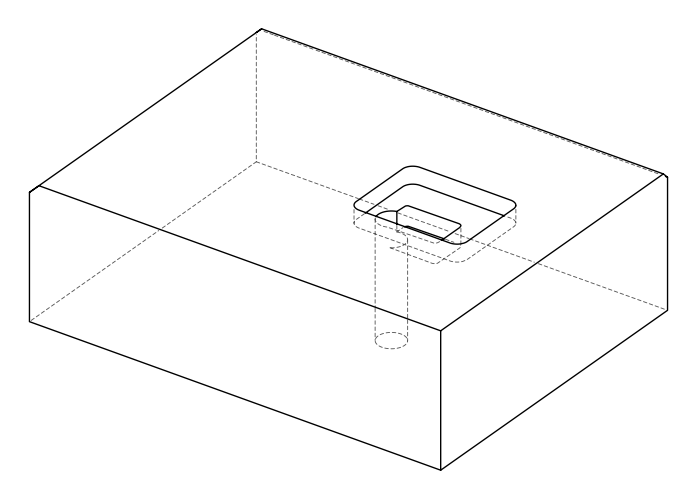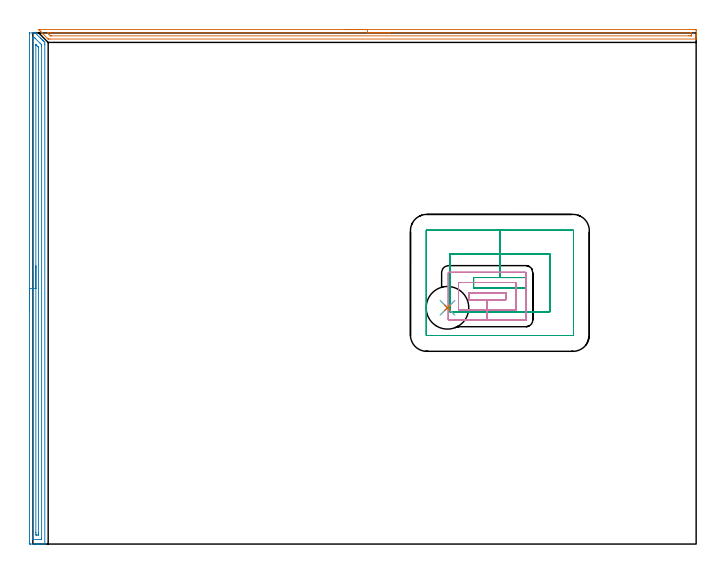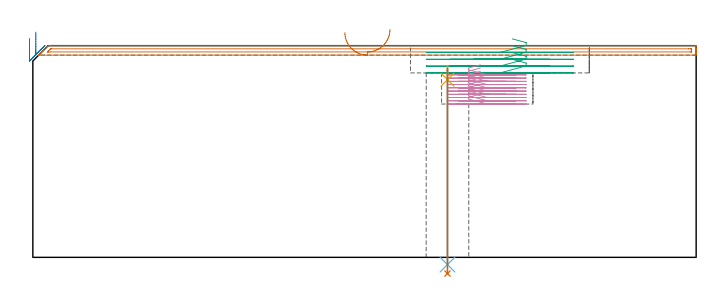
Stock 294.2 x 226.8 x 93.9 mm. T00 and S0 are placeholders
(PLAN: 7 operations, 5 tool changes, 20.5 min)
(1 AREA_MILL | FG_CHAMFER_SURFACE | UGT0205_001 | 4.8 min | 2594 mm3)
(2 AREA_MILL_1 | FG_CHAMFER_SURFACE_1 | UGT0205_001 | 5.59 min | 5202 mm3)
(3 MILL_RECTANGULAR_POCKET | POCKET_RECTANGULAR_STRAIGHT | UGT0201_103 | Follow Part, ap 3.5, ae 75% | 3.92 min | 57713 mm3)
(4 MILL_RECTANGULAR_POCKET_1 | POCKET_RECTANGULAR_STRAIGHT_1 | UGT0201_124 | Follow Part, ap 1.5, ae 75% | 5.41 min | 15027 mm3)
(5 SPOT_DRILL | STEP1HOLE | NXT0321_9005460120000 | 0.05 min | 35 mm3)
(6 DRILL_THROUGH_HOLE_INTO_CENTER | STEP1HOLE | NXT0301_065 | 0.35 min | 4846 mm3)
(7 DRILL_TO_ENLARGE_THROUGH_HOLE | STEP1HOLE | UGT0301_257 | 0.37 min | 15545 mm3)
(TOOL UGT0205_001 | Chamfer Mill 20 x 3 x 45 deg. | D20 FL50 Z2)
(TOOL UGT0201_103 | End Mill 14 mm | D14 FL19 Z2)
(TOOL UGT0201_124 | Carbide End Mill 6.0 | D6 FL15 Z4)
(TOOL NXT0321_9005460120000 | NC Spot Drill, 142deg, 12mm, Carbide, Uncoated | D12 PA142 FL30 Z2)
(TOOL NXT0301_065 | Carbide Drill 9.4mm [860.1-0940-075A1-MM 2214] | D9.4 PA140 FL98 Z2)
(TOOL UGT0301_257 | Twist Drill 18.9 mm | D18.9 PA118 FL135 Z2)
(OP 1 AREA_MILL)
G17 G21 G94 G90
T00 M6
G54
G17 G0 G90 X138.4 Y228.2 S1061 M3
G43 Z103.9 H0
Z99.7
G94 G1 X138.438 Z98.828 F250.
X138.552 Z97.964
X138.741 Z97.112
X139.003 Z96.28
X139.337 Z95.474
X139.74 Z94.7
X140.208 Z93.964
X140.74 Z93.272
X141.329 Z92.629
X141.972 Z92.04
X142.664 Z91.509
X143.4 Z91.04
X144.174 Z90.637
X144.98 Z90.303
X145.812 Z90.041
X146.664 Z89.852
X147.528 Z89.738
X148.4 Z89.7
X293.222
X293.581 Y228.199 Z89.701
X293.936 Y228.196 Z89.702
X294.19 Y228.192 Z89.703
X294.2 Y227.849 Z90.047
Y227.58 Z90.315
Y226.974 Z90.92
Y226.437 Z91.46
Y226.1 Z91.796
Y225.563 Z92.333
Y225.226 Z92.669
Y224.271 Z93.629
X294.197 Y224.133 Z93.759
X294.19 Y224.002 Z93.888
X294.028 Y224. Z93.9
X7.686
X6.881 Y224.005 Z93.895
X6.8 Y224.007 Z93.893
X6.793 Y224.01 Z93.89
X6.447 Y224.351 Z93.546
X4.698 Y226.1 Z91.796
X4.559 Y226.24 Z91.658
X4.405 Y226.394 Z91.503
X4.261 Y226.537 Z91.358
X4.112 Y226.686 Z91.211
X3.977 Y226.822 Z91.075
X3.823 Y226.974 Z90.921
X3.666 Y227.133 Z90.765
X3.549 Y227.25 Z90.648
X3.386 Y227.411 Z90.483
X3.219 Y227.58 Z90.318
X3.121 Y227.678 Z90.22
X2.772 Y228.027 Z89.871
X2.691 Y228.107 Z89.789
X2.609 Y228.189 Z89.703
X2.685 Y228.196 Z89.701
X2.727 Y228.199
X148.4 Y228.2 Z89.7
Y226.786 Z91.114
X291.794
X291.988 Y226.785 Z91.115
X292.145 Y226.781 Z91.119
X292.179 Y226.779 Z91.121
X292.19 Y226.763 Z91.137
X292.194 Y226.734 Z91.166
X292.199 Y226.578 Z91.322
X292.2 Y226.1 Z91.8
X292.199 Y225.703 Z92.197
X292.196 Y225.571 Z92.329
X292.19 Y225.465 Z92.435
X292.18 Y225.421 Z92.479
X292.144 Y225.419 Z92.481
X291.794 Y225.415 Z92.485
X291.601 Y225.414 Z92.486
X290.901
X8.387
X8.037 Y225.416 Z92.484
X7.862 Y225.419 Z92.481
X7.844 Y225.421 Z92.479
X7.819 Y225.44 Z92.46
X7.767 Y225.486 Z92.414
X7.686 Y225.564 Z92.336
X7.15 Y226.1 Z91.8
X6.793 Y226.459 Z91.441
X6.529 Y226.732 Z91.168
X6.496 Y226.779 Z91.121
X6.585 Y226.782 Z91.118
X6.793 Y226.785 Z91.115
X6.986 Y226.786 Z91.114
X7.686
X148.4
X149.272 Z91.152
X150.136 Z91.266
X150.988 Z91.455
X151.82 Z91.717
X152.626 Z92.051
X153.4 Z92.454
X154.136 Z92.923
X154.828 Z93.454
X155.471 Z94.043
X156.06 Z94.686
X156.592 Z95.378
X157.06 Z96.114
X157.463 Z96.888
X157.797 Z97.694
X158.059 Z98.526
X158.248 Z99.378
X158.362 Z100.243
X158.4 Z101.114
G0 Z103.9
M5
M2
(OP 2 AREA_MILL_1)
G17 G21 G94 G90
T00 M6
G54
G17 G0 G90 X-1.5 Y103.35 S1061 M3
G43 Z103.9 H0
Z97.1
G94 G1 Y103.388 Z96.228 F250.
Y103.502 Z95.364
Y103.691 Z94.512
Y103.953 Z93.68
Y104.287 Z92.874
Y104.69 Z92.1
Y105.158 Z91.364
Y105.69 Z90.672
Y106.279 Z90.029
Y106.922 Z89.44
Y107.614 Z88.909
Y108.35 Z88.44
Y109.124 Z88.037
Y109.93 Z87.703
Y110.762 Z87.441
Y111.614 Z87.252
Y112.478 Z87.138
Y113.35 Z87.1
Y226.284
X-1.497 Y226.555 Z87.103
X-1.491 Y226.697 Z87.106
X-1.441 Y226.7 Z87.156
X-0.284 Z88.311
X0.567 Z89.167
X1.015 Z89.615
X1.032 Z89.632
X1.098 Y226.69 Z89.697
X1.246 Y226.555 Z89.845
X1.394 Y226.407 Z89.993
X3.306 Y224.494 Z91.906
X3.647 Y224.154 Z92.244
X4.131 Y223.669 Z92.731
X4.365 Y223.436 Z92.963
X4.521 Y223.281 Z93.116
X4.67 Y223.131 Z93.268
X4.811 Y222.99 Z93.409
X4.958 Y222.844 Z93.553
X5.255 Y222.544 Z93.854
X5.293 Y222.501 Z93.893
X5.3 Y221.653 Z93.9
Y0.145
X5.298 Y0.01 Z93.888
X5.19 Y0.002 Z93.782
X5.078 Y0. Z93.677
X4.39 Z92.99
X3.778 Z92.377
X3.211 Z91.806
X2.927 Z91.524
X2.337 Z90.934
X2.053 Z90.65
X1.463 Z90.058
X-1.065 Z87.531
X-1.158 Y0.001 Z87.438
X-1.492 Y0.01 Z87.104
X-1.497 Y0.244 Z87.101
X-1.5 Y0.59 Z87.1
Y0.94
Y113.35
X-0.086 Z88.514
X-0.085 Y224.124 Z88.515
X-0.084 Y224.327 Z88.516
X-0.08 Y224.67 Z88.52
X-0.079 Y224.685 Z88.521
X-0.059 Y224.69 Z88.541
X0.005 Y224.695 Z88.605
X0.102 Y224.699 Z88.702
X0.225 Z88.825
X0.59 Y224.692 Z89.19
X0.64 Y224.69 Z89.24
X0.693 Y224.646 Z89.293
X0.802 Y224.542 Z89.402
X1.023 Y224.327 Z89.623
X3.211 Y222.139 Z91.811
X3.694 Y221.653 Z92.294
X3.86 Y221.478 Z92.46
X3.879 Y221.454 Z92.479
X3.882 Y221.436 Z92.482
X3.884 Y221.394 Z92.484
X3.885 Y221.308 Z92.485
X3.886 Y220.964 Z92.486
X3.885 Y2.576 Z92.485
X3.884 Y2.373 Z92.484
X3.88 Y2.03 Z92.48
X3.879 Y2.016 Z92.479
X3.86 Y2.01 Z92.46
X3.796 Y2.005 Z92.396
X3.698 Y2.001 Z92.298
X0.081 Z88.681
X-0.042 Y2.005 Z88.558
X-0.064 Y2.008 Z88.536
X-0.079 Y2.014 Z88.521
X-0.08 Y2.039 Z88.52
X-0.084 Y2.169 Z88.516
X-0.085 Y2.373 Z88.515
X-0.086 Y3.062 Z88.514
Y113.35
X1.328 Z89.928
X1.329 Y221.036 Z89.929
X1.33 Y221.311 Z89.93
X1.333 Y221.494 Z89.933
X1.336 Y221.551 Z89.936
X1.339 Y221.55 Z89.939
X1.367 Y221.527 Z89.967
X1.463 Y221.435 Z90.063
X2.139 Y220.761 Z90.739
X2.337 Y220.561 Z90.937
X2.419 Y220.474 Z91.019
X2.458 Y220.431 Z91.058
X2.464 Y220.282 Z91.064
X2.469 Y220.007 Z91.069
X2.471 Y219.87 Z91.071
Y4.91
X2.469 Y4.156 Z91.069
X2.466 Y4.024 Z91.066
X2.464 Y4.01 Z91.064
X2.451 Y4.007 Z91.051
X2.413 Y4.003 Z91.013
X2.337 Y4.001 Z90.937
X1.612 Y4.004 Z90.212
X1.463 Y4.01 Z90.063
X1.335 Y4.028 Z89.935
X1.332 Y4.156 Z89.932
X1.33 Y4.292 Z89.93
X1.329 Y5.047 Z89.929
X1.328 Y5.185 Z89.928
Y113.35
Y114.222 Z89.967
Y115.086 Z90.08
Y115.938 Z90.269
Y116.77 Z90.532
Y117.576 Z90.865
Y118.35 Z91.268
Y119.086 Z91.737
Y119.778 Z92.268
Y120.421 Z92.857
Y121.01 Z93.501
Y121.542 Z94.193
Y122.01 Z94.928
Y122.413 Z95.702
Y122.747 Z96.508
Y123.009 Z97.34
Y123.198 Z98.192
Y123.312 Z99.057
Y123.35 Z99.928
G0 Z103.9
M5
M2
(OP 3 MILL_RECTANGULAR_POCKET)
G17 G21 G94 G90
T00 M6
G54
G17 G0 G90 X212.664 Y113.5 S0 M3
G43 Z103.9 H0
Z96.9
G94 G1 X218.8 Z95.256 F250.
Y118.2 Z93.997
X207.15 Z90.875
X195.5 F500.
Y113.5
X218.8
Y118.2
X207.15
Y128.7
X185.
Y103.
X229.3
Y128.7
X207.15
Y139.2
X174.7
G3 X174.5 Y139. R0.2
G1 Y92.7
G3 X174.7 Y92.5 R0.2
G1 X239.6
G3 X239.8 Y92.7 R0.2
G1 Y139.
G3 X239.6 Y139.2 R0.2
G1 X207.15
X206.15
G0 X212.664 Y113.5 Z93.875
G1 X218.8 Z92.231 F250.
Y118.2 Z90.972
X207.15 Z87.85
X195.5 F500.
Y113.5
X218.8
Y118.2
X207.15
Y128.7
X185.
Y103.
X229.3
Y128.7
X207.15
Y139.2
X174.7
G3 X174.5 Y139. R0.2
G1 Y92.7
G3 X174.7 Y92.5 R0.2
G1 X239.6
G3 X239.8 Y92.7 R0.2
G1 Y139.
G3 X239.6 Y139.2 R0.2
G1 X207.15
X206.15
G0 X212.664 Y113.5 Z90.85
G1 X218.8 Z89.206 F250.
Y118.2 Z87.947
X207.15 Z84.825
X195.5 F500.
Y113.5
X218.8
Y118.2
X207.15
Y128.7
X185.
Y103.
X229.3
Y128.7
X207.15
Y139.2
X174.7
G3 X174.5 Y139. R0.2
G1 Y92.7
G3 X174.7 Y92.5 R0.2
G1 X239.6
G3 X239.8 Y92.7 R0.2
G1 Y139.
G3 X239.6 Y139.2 R0.2
G1 X207.15
X206.15
G0 X212.664 Y113.5 Z87.825
G1 X218.8 Z86.181 F250.
Y118.2 Z84.922
X207.15 Z81.8
X195.5 F500.
Y113.5
X218.8
Y118.2
X207.15
Y128.7
X185.
Y103.
X229.3
Y128.7
X207.15
Y139.2
X174.7
G3 X174.5 Y139. R0.2
G1 Y92.7
G3 X174.7 Y92.5 R0.2
G1 X239.6
G3 X239.8 Y92.7 R0.2
G1 Y139.
G3 X239.6 Y139.2 R0.2
G1 X207.15
X206.15
G0 Z103.9
M5
M2
(OP 4 MILL_RECTANGULAR_POCKET_1)
G17 G21 G94 G90
T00 M6
G54
G17 G0 G90 X198.516 Y111.5 S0 M3
G43 Z103.9 H0
Z85.389
G94 G1 X193.3 Z83.991 F250.
Y108.4 Z83.161
X201.55 Z80.95
X209.8 F500.
Y111.5
X193.3
Y108.4
X201.55
Y103.9
X214.3
Y116.
X188.8
Y103.9
X201.55
Y99.4
X218.6
G3 X218.8 Y99.6 R0.2
G1 Y120.3
G3 X218.6 Y120.5 R0.2
G1 X184.5
G3 X184.3 Y120.3 R0.2
G1 Y99.4
X201.55
X202.55
G0 X198.516 Y111.5 Z83.95
G1 X193.3 Z82.552 F250.
Y108.4 Z81.722
X201.55 Z79.511
X209.8 F500.
Y111.5
X193.3
Y108.4
X201.55
Y103.9
X214.3
Y116.
X188.8
Y103.9
X201.55
Y99.4
X218.6
G3 X218.8 Y99.6 R0.2
G1 Y120.3
G3 X218.6 Y120.5 R0.2
G1 X184.5
G3 X184.3 Y120.3 R0.2
G1 Y99.4
X201.55
X202.55
G0 X198.516 Y111.5 Z82.511
G1 X193.3 Z81.113 F250.
Y108.4 Z80.283
X201.55 Z78.072
X209.8 F500.
Y111.5
X193.3
Y108.4
X201.55
Y103.9
X214.3
Y116.
X188.8
Y103.9
X201.55
Y99.4
X218.6
G3 X218.8 Y99.6 R0.2
G1 Y120.3
G3 X218.6 Y120.5 R0.2
G1 X184.5
G3 X184.3 Y120.3 R0.2
G1 Y99.4
X201.55
X202.55
G0 X198.516 Y111.5 Z81.072
G1 X193.3 Z79.675 F250.
Y108.4 Z78.844
X201.55 Z76.633
X209.8 F500.
Y111.5
X193.3
Y108.4
X201.55
Y103.9
X214.3
Y116.
X188.8
Y103.9
X201.55
Y99.4
X218.6
G3 X218.8 Y99.6 R0.2
G1 Y120.3
G3 X218.6 Y120.5 R0.2
G1 X184.5
G3 X184.3 Y120.3 R0.2
G1 Y99.4
X201.55
X202.55
G0 X198.516 Y111.5 Z79.633
G1 X193.3 Z78.236 F250.
Y108.4 Z77.405
X201.55 Z75.194
X209.8 F500.
Y111.5
X193.3
Y108.4
X201.55
Y103.9
X214.3
Y116.
X188.8
Y103.9
X201.55
Y99.4
X218.6
G3 X218.8 Y99.6 R0.2
G1 Y120.3
G3 X218.6 Y120.5 R0.2
G1 X184.5
G3 X184.3 Y120.3 R0.2
G1 Y99.4
X201.55
X202.55
G0 X198.516 Y111.5 Z78.194
G1 X193.3 Z76.797 F250.
Y108.4 Z75.966
X201.55 Z73.756
X209.8 F500.
Y111.5
X193.3
Y108.4
X201.55
Y103.9
X214.3
Y116.
X188.8
Y103.9
X201.55
Y99.4
X218.6
G3 X218.8 Y99.6 R0.2
G1 Y120.3
G3 X218.6 Y120.5 R0.2
G1 X184.5
G3 X184.3 Y120.3 R0.2
G1 Y99.4
X201.55
X202.55
G0 X198.516 Y111.5 Z76.756
G1 X193.3 Z75.358 F250.
Y108.4 Z74.527
X201.55 Z72.317
X209.8 F500.
Y111.5
X193.3
Y108.4
X201.55
Y103.9
X214.3
Y116.
X188.8
Y103.9
X201.55
Y99.4
X218.6
G3 X218.8 Y99.6 R0.2
G1 Y120.3
G3 X218.6 Y120.5 R0.2
G1 X184.5
G3 X184.3 Y120.3 R0.2
G1 Y99.4
X201.55
X202.55
G0 X198.516 Y111.5 Z75.317
G1 X193.3 Z73.919 F250.
Y108.4 Z73.088
X201.55 Z70.878
X209.8 F500.
Y111.5
X193.3
Y108.4
X201.55
Y103.9
X214.3
Y116.
X188.8
Y103.9
X201.55
Y99.4
X218.6
G3 X218.8 Y99.6 R0.2
G1 Y120.3
G3 X218.6 Y120.5 R0.2
G1 X184.5
G3 X184.3 Y120.3 R0.2
G1 Y99.4
X201.55
X202.55
G0 X198.516 Y111.5 Z73.878
G1 X193.3 Z72.48 F250.
Y108.4 Z71.649
X201.55 Z69.439
X209.8 F500.
Y111.5
X193.3
Y108.4
X201.55
Y103.9
X214.3
Y116.
X188.8
Y103.9
X201.55
Y99.4
X218.6
G3 X218.8 Y99.6 R0.2
G1 Y120.3
G3 X218.6 Y120.5 R0.2
G1 X184.5
G3 X184.3 Y120.3 R0.2
G1 Y99.4
X201.55
X202.55
G0 X198.516 Y111.5 Z72.439
G1 X193.3 Z71.041 F250.
Y108.4 Z70.211
X201.55 Z68.
X209.8 F500.
Y111.5
X193.3
Y108.4
X201.55
Y103.9
X214.3
Y116.
X188.8
Y103.9
X201.55
Y99.4
X218.6
G3 X218.8 Y99.6 R0.2
G1 Y120.3
G3 X218.6 Y120.5 R0.2
G1 X184.5
G3 X184.3 Y120.3 R0.2
G1 Y99.4
X201.55
X202.55
G0 Z103.9
M5
M2
(OP 5 SPOT_DRILL)
G17 G21 G94 G90
T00 M6
G54
G17 G0 G90 X183.9 Y104.8 S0 M3
G43 Z103.9 H0
G94 G81 G98 Z78.8 F250. R84.8
G80
M5
M2
(OP 6 DRILL_THROUGH_HOLE_INTO_CENTER)
G17 G21 G94 G90
T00 M6
G54
G17 G0 G90 X183.9 Y104.8 S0 M3
G43 Z103.9 H1
G94 G73 G98 Z-3.211 F250. Q8.501 R83.8
G80
M5
M2
(OP 7 DRILL_TO_ENLARGE_THROUGH_HOLE)
G17 G21 G94 G90
T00 M6
G54
G17 G0 G90 X183.9 Y104.8 S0 M3
G43 Z103.9 H0
G94 G73 G98 Z-7.178 F250. Q17.796 R83.8
G80
M5
M2
